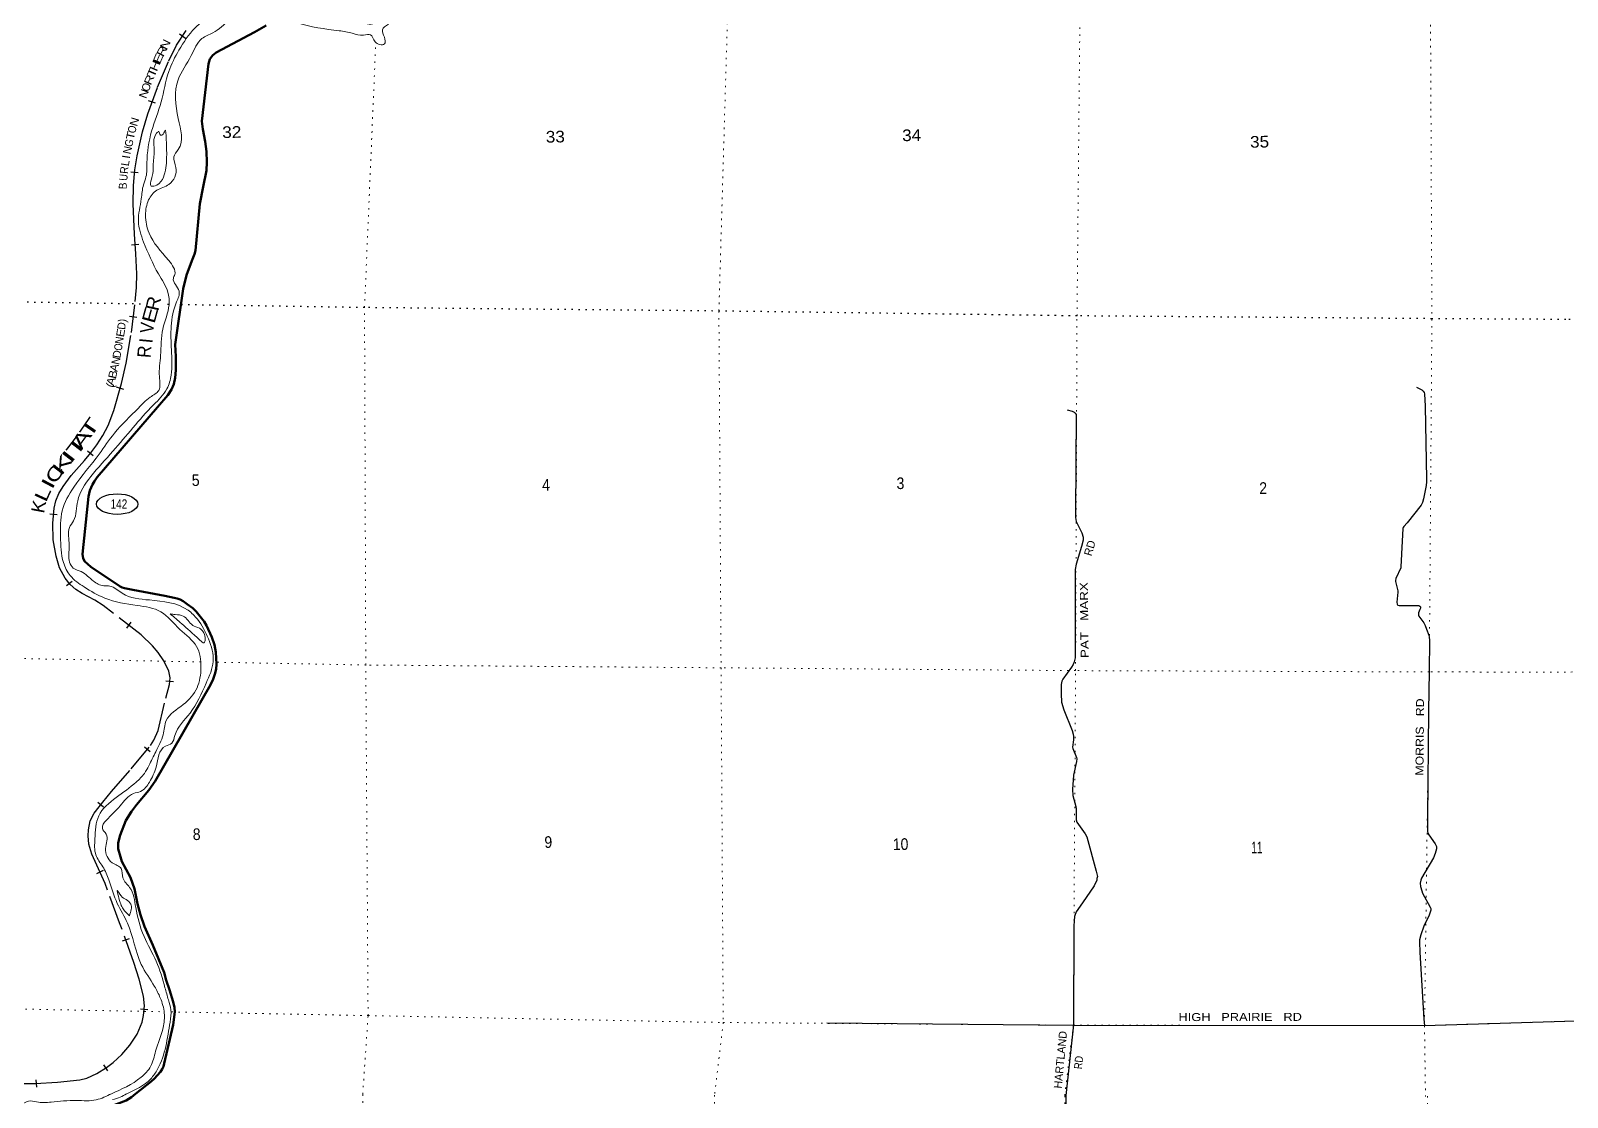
# Model space of a CAD drawing. Header units: feet. Extents: x -256679 to 5, y -731788 to -547785.
# Drawn here: x -54968 to -31923, y -640504 to -624510 of the extents above; entities that cross this region are included whole.
import ezdxf
from ezdxf.enums import TextEntityAlignment as Align

# ---------------------------------------------------------------- set-up
doc = ezdxf.new("R2010")
doc.units = ezdxf.units.FT
doc.header["$LTSCALE"] = 70
doc.linetypes.add('DOTTED', pattern=[1.5, 0.3, -1.2])
doc.linetypes.add('LONG_DASHED', pattern=[7.5, 6, -1.5])
for name, color, linetype, lineweight in [('17', 7, 'Continuous', 25), ('23', 7, 'Continuous', 70), ('29', 7, 'Continuous', 25), ('39', 7, 'Continuous', 13), ('6', 7, 'DOTTED', 25), ('63', 7, 'Continuous', 25), ('7', 7, 'DOTTED', 13)]:
    doc.layers.add(name, color=color, linetype=linetype, lineweight=lineweight)
doc.layers.add('30', color=7, linetype='Continuous')
doc.layers.add('41', color=7, linetype='Continuous')

msp = doc.modelspace()

# ---------------------------------------------------------------- linework, layer by layer
at = {"layer": '17'}
msp.add_ellipse((-53671.89, -631609.52), major_axis=(309.24, -1), ratio=0.500121, dxfattribs=at)
at = {"layer": '23'}
for points in [[(-51438.45, -624430.25), (-51614.49, -624531.45), (-52188.71, -624835.27), (-52242.66, -624879.68), (-52280.27, -624935.44), (-52302.28, -625004.39), (-52400.83, -625865.75), (-52388.27, -625988.1), (-52353.39, -626170.53), (-52332.95, -626323.12), (-52325.96, -626483.44), (-52332.95, -626608.56), (-52382.52, -626852.95), (-52431.56, -627106.04), (-52496.72, -627804.69), (-52510.69, -627862.29), (-52552.19, -627961.48), (-52633.57, -628174.08), (-52682.72, -628381.52), (-52801.44, -629214.88), (-52792.63, -629397.45), (-52791.76, -629600.12), (-52801.44, -629714.35), (-52823.38, -629810.96), (-52856.3, -629890.01), (-52910.46, -629973.95), (-53068.09, -630157.33), (-53969.98, -631203.24), (-54011.61, -631263.41), (-54040.14, -631313.91), (-54079.64, -631406.13), (-54103.08, -631494.86), (-54189.57, -632360.17), (-54183.88, -632423.83), (-54159.02, -632470.39), (-54064.41, -632552.2), (-53627.99, -632843.03), (-53595.8, -632858.58), (-53562.88, -632869.55), (-53439.27, -632894.28), (-52957.01, -632987.1)], [(-52957.01, -632987.1), (-52819.1, -633013.64), (-52774.02, -633026.55), (-52724.65, -633040.82), (-52682.96, -633062.78), (-52622.61, -633107.79), (-52537.03, -633169.27), (-52487.33, -633218.7), (-52368.36, -633368.62), (-52331.87, -633429.46), (-52253.03, -633604.84), (-52213.37, -633719.29), (-52193.92, -633827.29), (-52181.1, -634007.83), (-52187.04, -634083.77), (-52206.79, -634160.62), (-52230.93, -634235.28), (-52270, -634319.31)], [(-52270, -634319.31), (-53101.99, -635762.2), (-53195.66, -635897.1), (-53381.2, -636118.75), (-53457.57, -636217.96), (-53542.61, -636354.33), (-53627.89, -636573.48), (-53655.06, -636687.84), (-53655.09, -636776.29), (-53624.34, -636898.62), (-53600.11, -636968.66), (-53470.74, -637206.82), (-53413.68, -637377.28), (-53366.74, -637605.64), (-53323.72, -637765.92), (-53263, -637944.26), (-53135.45, -638224.57), (-52967.25, -638631.11), (-52935.32, -638747.4), (-52887.04, -638892.32), (-52832.99, -639071.92), (-52812.44, -639155.8), (-52808.26, -639224.31), (-52831.49, -639417.06), (-52965.34, -639999.66), (-52979.4, -640043.73), (-52996.76, -640082.38), (-53023.42, -640123.35), (-53070.82, -640177.56), (-53109.76, -640221.61), (-53162.25, -640269.04), (-53398.18, -640452.17)], [(-53398.17, -640452.17), (-53458.58, -640504.67), (-53537.97, -640553.33), (-53787.01, -640648.72), (-54262.97, -640763.86), (-54484.36, -640788.28), (-54713.77, -640790.85), (-55057.62, -640738.76)]]:
    msp.add_lwpolyline(points, dxfattribs=at)
at = {"layer": '29'}
msp.add_line((-31958.43, -639364.21), (-28750.82, -639313.33), dxfattribs=at)
for points in [[(-34184.15, -629855.07), (-34106.55, -629897.87), (-34085.97, -629913.32), (-34070.53, -629935.63), (-34063.26, -629953.17), (-34052.36, -630138.08), (-34033.19, -631235.63), (-34034.52, -631272.64), (-34041.38, -631327.56), (-34078.25, -631530.07), (-34095.79, -631585.63), (-34100.56, -631597.02), (-34114.28, -631622.76), (-34325.21, -631889.95), (-34376.71, -631945.43), (-34384.42, -631957.44), (-34389.06, -631972.59), (-34398.2, -632163.6), (-34419.16, -632548.69), (-34421.73, -632565), (-34492.48, -632723.75), (-34500.2, -632756.36), (-34499.75, -632771.05), (-34462.47, -632910.82), (-34462.46, -632928.84), (-34479.61, -633078.15), (-34475.33, -633110.75), (-34471.47, -633120.21), (-34465.99, -633124.74), (-34445.74, -633129.65), (-34396.43, -633131.35), (-34166.59, -633127.91), (-34148.57, -633131.36), (-34136.73, -633137.7), (-34125.85, -633149.38), (-34124.99, -633157.11), (-34124.56, -633169.11), (-34136.47, -633191.98), (-34153.72, -633241.2), (-34155.44, -633260.08), (-34153.46, -633272.94), (-34148.07, -633288.51), (-34073.32, -633390.78), (-34054.24, -633431.7), (-34036.23, -633484.9), (-34001.74, -633575.57), (-33993.57, -633606.47), (-33990.85, -633648.28), (-33993.56, -634120.87), (-34004.95, -634707.28), (-34018.11, -636316.59), (-34019.92, -636451.09), (-34022.01, -636514.69), (-34012.65, -636545.61), (-33998.12, -636571.06), (-33902.47, -636704.64), (-33887.07, -636741.28), (-33883.6, -636757.84), (-33886.17, -636780.15), (-33905.04, -636847.08), (-33930.44, -636912.31), (-34111.72, -637217.79), (-34121.58, -637246.66), (-34130.59, -637293.31), (-34125.44, -637344.8), (-34106.58, -637410.01), (-34094.56, -637445.58), (-33977.17, -637652.25), (-33968.51, -637674.31), (-33968.51, -637698.34), (-33994.66, -637774.93), (-34074.19, -637940.04), (-34122.01, -638067.34), (-34137.47, -638143.3), (-34140.03, -638177.18), (-34134.61, -638326.22), (-34072.61, -639332.06), (-34064.78, -639429.46)], [(-39423.63, -630196.45), (-39350.79, -630214.75), (-39319.9, -630230.19), (-39302.64, -630245.65), (-39290.82, -630266.55), (-39298.09, -631738.84), (-39298.09, -631807.91), (-39287.19, -631869.71), (-39202.44, -632039.85), (-39185.91, -632103.4), (-39181.86, -632118.79), (-39181.86, -632149.69), (-39211.33, -632246.22), (-39290.39, -632511.84), (-39306.27, -632588.6), (-39306.27, -632701.29), (-39302.64, -633915.48), (-39317.17, -633973.65), (-39336.23, -634015.27), (-39359.46, -634055.97), (-39487.1, -634235.32), (-39501.75, -634265.84), (-39512.04, -634313.89), (-39516.18, -634454.54), (-39508.61, -634581.63), (-39474.92, -634693.62), (-39349.03, -635002.78), (-39335.38, -635058.75), (-39330.24, -635096.51), (-39330.31, -635143.43), (-39343.1, -635254.41), (-39339.72, -635276.14), (-39284.9, -635410.65), (-39281.35, -635429.47), (-39282.2, -635467.23), (-39327.83, -635674.14), (-39343.95, -635889.43), (-39336.45, -635977.72), (-39291.51, -636144.42), (-39287.35, -636177.75), (-39290.78, -636342.51), (-39280.39, -636377.58), (-39155.1, -636556.07), (-39129.55, -636596.51), (-38987.9, -637114.36), (-38970.03, -637193.76), (-38976.89, -637224.65), (-38980.32, -637248.68), (-39021.01, -637331.58), (-39192.44, -637589.48), (-39290.17, -637724.5), (-39313.07, -637794.45), (-39323.32, -637933.68), (-39329.89, -639418.4), (-39445.27, -640480.05)], [(-43026.02, -639389.58), (-39330.8, -639424.76), (-34063.52, -639430.21), (-31958.43, -639364.21)], [(-39445.27, -640480.05), (-39437.32, -641476.62), (-39403.07, -645926.99), (-39408.29, -646045.36), (-39445.4, -646149.31), (-39519.32, -646327.11), (-39548.69, -646457.24), (-39544.36, -646619.88), (-39492, -646785.07), (-39357.96, -646991.33), (-39217.74, -647179.59), (-39108.72, -647287.22), (-38905.92, -647426.02), (-38796.76, -647519.59), (-38761.53, -647598.27), (-38718.24, -647664.9)]]:
    msp.add_lwpolyline(points, dxfattribs=at)
at = {"layer": '39'}
for points in [[(-31926.27, -615385.97), (-32578.64, -615091.87), (-33347.66, -614698.37), (-33771.95, -614645.31), (-34090.16, -614773.53), (-34620.52, -614999.02), (-35059.73, -615337.41), (-35065.82, -615439.71), (-35254.38, -615505.9), (-35416.83, -615495.87), (-35619.34, -615415.64), (-35998.08, -614944.28), (-36120.27, -614711.6), (-36202.41, -614589.25), (-36611.59, -614419.83), (-37201, -614316.46), (-37464.58, -614415.41), (-37802.69, -614897.34), (-37849.1, -615069.77), (-37837.39, -615267.23), (-37695.08, -615385.58), (-37647.02, -615499.91), (-37699.32, -615742.61), (-37769.72, -616045.5), (-37878.2, -616322.3), (-38103.01, -616609.14), (-38389.94, -616809.72), (-38644.75, -616972.2), (-38815.29, -617068.48), (-39304.74, -617218.92), (-39563.56, -617363.34), (-39838.4, -617481.69), (-40129.27, -617579.98), (-40343.88, -617610.07), (-40931.5, -617590.02), (-41262.38, -617537.87), (-41464.87, -617421.53), (-41697.45, -617323.25), (-41986.3, -617401.48), (-42582.1, -617622.13), (-42923.2, -617852.8), (-43254.2, -617981.18), (-43478.9, -618099.52), (-43967.12, -618671.81), (-44070.55, -618883.05), (-44125.43, -619224.8), (-44119.63, -619557.77), (-44045.65, -619894.75), (-44083.87, -620069.26), (-44272.52, -620253.79), (-44714.04, -620709.12), (-44997.08, -621094.25), (-45280.12, -621485.39), (-45551.03, -621728.09), (-45859.96, -621842.43), (-46226.99, -621860.48), (-46437.51, -621768.22), (-46543.74, -621665.92), (-46748.23, -621545.57), (-47079.13, -621519.5), (-47211.52, -621545.58), (-47460.23, -621579.68), (-47755.16, -621756.2), (-48066.22, -622051.06), (-48495.78, -622610.69), (-48667.43, -622976.32), (-48891.56, -623655.73), (-48975.89, -623802.16), (-49089.74, -623916.11), (-49214.71, -624019.57), (-49473.26, -624174.77), (-49722.31, -624337.72), (-49836.68, -624407.93), (-50073.3, -624355.78), (-51034.1, -624080.03), (-51202.05, -623976.13), (-51358.55, -623878.4), (-51599.24, -623908.49), (-52004.46, -624062.94), (-52257.29, -624259.52), (-52506.12, -624472.14), (-52745, -624801.1), (-52897.63, -625122.03), (-53012.25, -625577.36), (-53154.93, -626014.63), (-53225.44, -626492.02), (-53239.62, -626702.63), (-53277.8, -626820.98), (-53310.03, -627031.59), (-53354.37, -627364.56), (-53276.36, -627679.47)], [(-49602.03, -624409.93), (-49692.33, -624498.19), (-49664.33, -624604.5), (-49664.39, -624708.8), (-49804.76, -624676.71), (-49870.88, -624570.4), (-49975.17, -624578.42), (-50145.62, -624548.34), (-50344.15, -624510.23), (-50987.85, -624381.86), (-51130.18, -624279.57), (-51152.16, -624163.23), (-51264.41, -624070.96), (-51468.96, -624032.85), (-51633.44, -624074.98), (-51615.43, -624139.16), (-51679.65, -624193.32), (-51765.87, -624163.23), (-51990.6, -624327.71), (-52237.42, -624542.34), (-52399.93, -624628.59), (-52560.54, -624883.34), (-52759.33, -625246.39), (-52755.7, -625828.08), (-52756.01, -626293.44), (-52822.26, -626401.75), (-52790.28, -626562.22), (-52894.74, -626814.96), (-53079.31, -626903.21), (-53199.74, -627047.64), (-53246.01, -627274.29), (-53194.05, -627545.08), (-52899.5, -627956.27), (-52809.39, -628168.89), (-52829.48, -628223.05), (-52743.37, -628413.6), (-52779.88, -628576.66), (-52861.64, -628939.22), (-52858.26, -629296.17), (-52863.85, -629673.19), (-52925.72, -629881), (-53124.61, -630119.76), (-53735.69, -630814.59), (-54066.01, -631194.18), (-54263.65, -631560.77), (-54326.01, -631857.63), (-54388.26, -631961.94), (-54390.43, -632220.69), (-54398.55, -632367.11), (-54330.49, -632567.7), (-54212.2, -632621.85), (-54027.78, -632764.27), (-53873.4, -632832.46), (-53781.15, -632838.48), (-53594.7, -632946.79), (-53187.64, -633047.08), (-52607.51, -633201.53), (-52468.29, -633336.39), (-52303.57, -633630.77), (-52231.59, -633967.75), (-52337.91, -634293.64), (-52578.78, -634742.42), (-52806.4, -635078.45), (-52852.81, -635193.41), (-52948.41, -635237.45), (-53089.01, -635552.36), (-53187.43, -635777.02), (-53319.89, -635917.43), (-53426.2, -635949.52), (-53626.88, -636134.06), (-53835.6, -636352.7), (-53893.84, -636469.04), (-53837.74, -636557.29), (-53845.91, -636771.92), (-53745.77, -636986.54), (-53611.45, -637074.8), (-53585.47, -637215.2), (-53485.29, -637357.62), (-53393.23, -637656.49), (-53269.17, -638091.75), (-53086.91, -638462.83), (-52954.8, -638861.99), (-52902.78, -639044.52), (-52866.06, -639192.66), (-52879.32, -639376.15), (-53067.16, -640083.59), (-53168.29, -640227.96), (-53538.03, -640455.1)], [(-53133.21, -626505.16), (-53117.01, -626285.42), (-53080.75, -626048.73), (-53048.64, -626022.65), (-53022.61, -626074.8), (-52984.49, -626060.76), (-52954.37, -626000.59), (-52936.41, -626143), (-52930.59, -626431.84), (-52976.89, -626706.64), (-53079.26, -626824.99), (-53159.49, -626839.03), (-53159.42, -626734.72), (-53135.3, -626650.48), (-53133.19, -626504.05)], [(-53276.36, -627679.47), (-53052.05, -628156.86), (-52911.84, -628431.66), (-52893.92, -628620.2), (-52986.41, -628983.26), (-53020.77, -629380.42), (-53039.03, -629697.34), (-53049.19, -629903.94), (-53177.61, -630006.24), (-53354.21, -630168.71), (-53713.46, -630545.81), (-53942.3, -630858.72), (-54323.68, -631356.17), (-54496.39, -631709.2), (-54520.71, -632094.32), (-54476.84, -632485.46), (-54374.69, -632682.03), (-54168.23, -632850.52), (-53855.47, -633019.01), (-53374.21, -633129.32), (-53017.28, -633223.59), (-52732.66, -633488.36), (-52480.13, -633745.1), (-52416.16, -634056.01), (-52474.52, -634364.91), (-52681.26, -634615.64), (-52936.13, -634856.34), (-52982.39, -635066.95), (-53092.87, -635321.69), (-53197.29, -635532.31), (-53263.55, -635646.64), (-53387.98, -635779.03), (-53686.97, -636009.7), (-53947.87, -636284.5), (-54006.26, -636627.5), (-53990.37, -636870.2), (-53888.2, -637046.72), (-53796.08, -637243.29), (-53669.96, -637598.32), (-53517.73, -637893.18), (-53309.56, -638512.98), (-53111.23, -638841.93), (-53025.1, -639014.43), (-52965.08, -639241.09), (-52981.27, -639457.72), (-53095.82, -639814.76), (-53170.18, -640041.42), (-53312.68, -640203.89), (-53768.41, -640455.42)], [(-52878.92, -633253.68), (-52704.53, -633402.11), (-52431.94, -633648.82), (-52369.79, -633688.94), (-52353.69, -633608.71), (-52439.56, -633471.24), (-52539.01, -633427.03), (-52680.39, -633287.78), (-52800.71, -633265.71), (-52875.95, -633256.2)], [(-53487.57, -637780.85), (-53469.41, -637606.34), (-53537.55, -637540.15), (-53613.73, -637483.99), (-53667.83, -637401.75), (-53626.26, -637581.02), (-53593.11, -637662.82), (-53487.57, -637780.85)], [(-53757.96, -640451.22), (-53984.37, -640542.23), (-54280.82, -640552.9), (-54477.11, -640558.7), (-54661.5, -640576.67), (-54881.73, -640574.16), (-55001.73, -640560.75), (-55122.41, -640613.57), (-55264.27, -640583.86), (-55414.21, -640562.08), (-55439.7, -640509.6), (-55689.73, -640484.67), (-55873.92, -640482.58), (-56072.54, -640520.46), (-56307.4, -640578), (-56544.8, -640687.7), (-56776.53, -640829.58), (-56929.68, -640924.19), (-57069.68, -641103.24), (-57121.82, -641305.38), (-57076, -641522.68), (-56944.2, -641750.99), (-56797.02, -642041.71), (-56757.21, -642223.04), (-56670.96, -642438.56), (-56584.98, -642644.28), (-56518.45, -642866.76), (-56472.02, -643036.81), (-56508.5, -643152.94), (-56598.04, -643302.26), (-56667.67, -643355.35), (-56819.09, -643406.36), (-57100.6, -643521.58), (-57425.82, -643604.19), (-57708.98, -643685.26), (-58009.93, -643744.06), (-58170.11, -643744.24), (-58399.34, -643837.98), (-58639.61, -644031.95), (-58790.92, -644142.63), (-58934.76, -644305.59), (-59082.96, -644502.61), (-59132.79, -644674.67), (-59098.82, -644875.77), (-59094.11, -645002.28), (-59135.56, -645138.3), (-59156.41, -645218.35), (-59243.84, -645153.12), (-59240.72, -645239.47), (-59144.77, -645449.31), (-59024.24, -645799.94), (-58943.91, -645971.47), (-58909.61, -646140.46), (-58831.87, -646368.16), (-58792.18, -646597.44), (-58749.71, -646750.47), (-58731.94, -646969.46), (-58692.54, -647226.83), (-58666.37, -647407.78), (-58609.29, -647588.5), (-58665.66, -647790.91), (-58788.36, -647926.95), (-58929.3, -647980.04), (-59012.2, -647993.31), (-59355.54, -648028.19), (-59534.08, -648060.28), (-59744.54, -648081.97), (-60071.54, -648142.47), (-60412.35, -648182.75), (-60669.17, -648234.02), (-61017.2, -648197.94), (-61363.49, -648187.98), (-61673.5, -648154.34), (-61974.08, -648177.01), (-62257.4, -648274.15), (-62472.94, -648400.16), (-62704.46, -648521.97), (-62899.39, -648784.7), (-63038.79, -649100.25), (-63131.7, -649372.17), (-63151.17, -649707.16), (-63153.88, -649970.07), (-63098.69, -650249.7), (-63177.15, -650479.64), (-63389.59, -650694), (-63691.25, -650821.03), (-63889.97, -650868.95), (-63948.63, -650878.67)], [(-53741.16, -640538.24), (-53625.1, -640501.74), (-53532.25, -640451.96)]]:
    msp.add_spline(points, degree=3, dxfattribs=at)
at = {"layer": '6'}
msp.add_line((-52899.2, -628616.07), (-52914.61, -628615.83), dxfattribs=at)
for points in [[(-53320.4, -628609.44), (-55310.6, -628578.11), (-60894.04, -628507.96), (-63887, -628465.55)], [(-31943.96, -628840.35), (-33955.52, -628828.63), (-39276.25, -628786.56), (-44631.06, -628714.4), (-49961.81, -628662.3), (-52784.29, -628617.87)], [(0, -628833.4), (-2293.91, -628826.32), (-7655.04, -628905.74), (-12954.45, -628894.62), (-18211.76, -628883.3), (-23457.12, -628853.88), (-28730.72, -628788.49), (-31943.96, -628840.35)]]:
    msp.add_lwpolyline(points, dxfattribs=at)
at = {"layer": '63'}
for p, q in [((-52647.17, -624624.77), (-52739.16, -624563.35)), ((-53096.11, -625598.97), (-53200.06, -625561.18)), ((-53354.61, -626639.36), (-53464.77, -626629.46)), ((-53345.68, -627718.17), (-53456.1, -627724.64)), ((-53375.52, -628811.53), (-53485.32, -628798.17)), ((-53573.48, -629888.6), (-53679.53, -629857.15)), ((-54032.65, -630886.89), (-54117.22, -630815.59)), ((-54569.41, -631770.35), (-54679.62, -631760.9)), ((-54345.55, -632767.44), (-54431.64, -632836.9)), ((-53466.47, -633381.54), (-53534.13, -633469.04)), ((-52829.51, -634272.86), (-52939.59, -634262.1)), ((-53176.41, -635322.01), (-53261.71, -635251.59)), ((-53875.46, -636153.38), (-53962.82, -636085.55)), ((-53880.19, -637105.69), (-53981.05, -637151.12)), ((-53492.22, -638125.89), (-53596.39, -638163.08)), ((-53211.11, -639192.58), (-53321.11, -639181.02)), ((-53811.5, -640109.63), (-53870.96, -640016.36)), ((-54877.84, -640351.84), (-54885.3, -640241.48))]:
    msp.add_line(p, q, dxfattribs=at)
at = {"layer": '63', "linetype": 'LONG_DASHED'}
msp.add_lwpolyline([(-55134.94, -640298.78), (-54901.5, -640298.71), (-54567.3, -640276.13), (-54233.71, -640242.78), (-54126.43, -640218.2), (-53974.83, -640148.99), (-53829.44, -640056.31), (-53730.94, -639983.09), (-53599.48, -639862.43), (-53480.11, -639723.57), (-53372.16, -639557.42), (-53298.92, -639376.53), (-53275.12, -639279.29), (-53259.53, -639131.02), (-53275.58, -638985.7), (-53342.61, -638734.14), (-53422.11, -638484.59), (-53634.66, -637889.35), (-53853.18, -637298.63), (-53952.04, -637079.13), (-54052.31, -636860.83), (-54095.06, -636708.18), (-54107.68, -636585.58), (-54104.23, -636493.2), (-54075.36, -636360.66), (-54014.38, -636243.28), (-53886.72, -636078.87), (-53755.33, -635919.49), (-53460.26, -635580.06), (-53171.23, -635229.97), (-53120.35, -635151), (-53055.74, -635001.68), (-52942.63, -634518.45), (-52888.37, -634313.73), (-52878.4, -634211.78), (-52896.99, -634113.93), (-52972.97, -633958.79), (-53057.33, -633834.62), (-53142.55, -633733.58), (-53311.83, -633570.14), (-53884.01, -633127.71), (-54005.87, -633048.63), (-54197.92, -632948.35), (-54290.51, -632890.23), (-54375.86, -632816.84), (-54452.77, -632721.5), (-54534.88, -632563.5), (-54588.3, -632392.06), (-54629.38, -632142.75), (-54634.78, -631893.65), (-54615.63, -631670.28), (-54589.6, -631559.61), (-54544.52, -631451.19), (-54482.54, -631346.3), (-54360.06, -631181.48), (-54162.17, -630955.8), (-54066.19, -630841.96), (-53977.83, -630720.79), (-53886.26, -630580.83), (-53808.65, -630431.31), (-53723.98, -630204), (-53604.7, -629801.83), (-53535.74, -629497.2), (-53457.78, -629035.66), (-53401.08, -628569.43), (-53380.32, -628362.2), (-53375.55, -628155.05), (-53392.16, -627858.46), (-53409.54, -627561.69), (-53420.98, -627335.11), (-53430.01, -627108.39), (-53426.86, -626833.28), (-53405.36, -626594.16), (-53373.5, -626386.15), (-53291.71, -626025.05), (-53211.43, -625756.42), (-53066.31, -625357.15), (-52898.53, -624961.97), (-52779.76, -624725.05), (-52635.26, -624508.61)], dxfattribs=at)
at = {"layer": '7'}
for points in [[(-33903.55, -614782.29), (-33970.57, -618163.62), (-33978.07, -623479.07), (-33953.52, -628834.65), (-33993.1, -634126.03), (-34064.78, -639429.46), (-34049.43, -640494.55)], [(-39460.93, -640480.02), (-39331.38, -639423.49), (-39297.8, -634106.03), (-39276.25, -628786.56), (-39224.62, -623471.1), (-39096.79, -618163.67), (-39108.78, -617426.42)], [(-44483.04, -620682.74), (-44493.22, -623445.08), (-44647.1, -628714.4), (-44614.52, -634063.96), (-44581.92, -639383.42), (-44710.89, -640470.5)], [(-49988.76, -640459.76), (-49908.63, -639279.17), (-49943.28, -634021.88), (-49961.81, -628662.3), (-49793.43, -624687.94)], [(-52417.42, -633975.56), (-55298.07, -633921.64), (-60869.45, -633809.37), (-63901.76, -633832.1)], [(-31951.23, -634128.15), (-33993.1, -634126.03), (-39297.8, -634106.03), (-44614.52, -634063.96), (-49943.28, -634021.88), (-52227.52, -633979.12)], [(5.11, -634140.02), (-2308.41, -634207.08), (-7759.95, -634248.82), (-13005.33, -634215.39), (-18274.7, -634196.11), (-23477.93, -634172.5), (-28697.51, -634082.79), (-31951.23, -634128.15)], [(-63916.02, -639013.34), (-60856.87, -639086.72), (-55257.4, -639178.93), (-52972.15, -639221.76)], [(-52859.48, -639223.87), (-49908.63, -639279.17), (-44581.92, -639383.42), (-39331.38, -639423.49), (-34064.78, -639429.46), (-31958.43, -639364.21)], [(-31958.43, -639364.21), (-28750.82, -639313.33), (-23482.82, -639464.98), (-18255.54, -639488.47), (-12974.07, -639521.74), (-7668.63, -639534.83), (-2337.54, -639461.57), (-2.78, -639440.29)], [(-49988.76, -640459.76), (-49991.28, -644574.01), (-50023.64, -649845.61), (-50045.16, -654216.14)], [(-44710.89, -640470.5), (-44712.24, -644672.25), (-44749.25, -650006.03), (-44760.21, -655161.39), (-44880.52, -660426.94), (-44944.51, -665861.74), (-45009.18, -671168.07), (-45076.31, -676518.53), (-45112.95, -681825.17), (-45166.75, -686105.13)], [(-39460.93, -640480.02), (-39432.52, -644704.26), (-39456.82, -649978.94), (-39540.82, -655218.81), (-39621.26, -660500.87), (-39645.06, -665922.08), (-39717.47, -671202.22), (-39716.92, -676591.59), (-39759.69, -681910.21), (-39840.23, -686121.17)], [(-34019.08, -640488.62), (-34090.65, -644728.96), (-34175.03, -650004.95), (-34231.44, -655287.29), (-34309.9, -660571.38), (-34293.54, -665981), (-34293.8, -668818.52)]]:
    msp.add_lwpolyline(points, dxfattribs=at)

# ---------------------------------------------------------------- texts
at = {"layer": '17', "width": 0.8}
msp.add_text('142', height=140, dxfattribs=at).set_placement((-53645.84, -631677.83), align=Align.CENTER)
at = {"layer": '30'}
for s, rotation, p in [('RD', 73.425, (-39060.3, -632396.35)), ('HARTLAND', 84.628, (-39505.79, -640377.17))]:
    msp.add_text(s, height=120, rotation=rotation, dxfattribs=at).set_placement(p)
for s, rotation, width, p in [('PAT   MARX', 90.711, 1.25, (-39100.75, -633916.19)), ('MORRIS   RD', 89.565, 1.15, (-34080.23, -635681.97)), ('HIGH   PRAIRIE   RD', 0.131, 1.2, (-37754.59, -639362.08)), ('RD', 84.628, 0.85, (-39202.31, -640086.07))]:
    msp.add_text(s, height=120, rotation=rotation, dxfattribs=dict(at, width=width)).set_placement(p)
at = {"layer": '41'}
for s, rotation, width, p in [('E', 74.876, 1.3, (-53083.23, -628800.23)), ('R', 77.449, 1.1, (-53032.27, -628621.16)), ('V', 84.484, 0.9, (-53124.77, -628973.55)), ('R', 85.627, 0.95, (-53165.76, -629330.75)), ('T', 55.468, 1.85, (-54000.61, -630522.51)), ('T', 52.522, 1.95, (-54198.92, -630799.59)), ('A', 54.174, 1.6, (-54124.21, -630690.2)), ('K', 52.526, 1.7, (-54419, -631076.37)), ('I', 52.522, 2, (-54323.47, -630955.52)), ('C', 56.526, 1.4, (-54526.51, -631209.66)), ('L', 65.408, 1.4, (-54697.56, -631497.41)), ('I', 62.183, 1.65, (-54619.7, -631347.27)), ('K', 79.338, 1.05, (-54751.81, -631664.6))]:
    msp.add_text(s, height=200, rotation=rotation, dxfattribs=dict(at, width=width)).set_placement(p, align=Align.CENTER)
msp.add_text('I', height=200, rotation=84.484, dxfattribs=at).set_placement((-53141.21, -629167.3), align=Align.CENTER)
at = {"layer": '63'}
for s, rotation, width, p in [('R', 63.375, 1.35, (-52946.56, -624843.98)), ('N', 63.375, 1.3, (-52896.82, -624742.4)), ('H', 66.996, 1.35, (-53048.44, -625059.17)), ('E', 66.996, 1.45, (-53001.91, -624949.59)), ('R', 66.996, 1.3, (-53137.24, -625268.34)), ('T', 66.996, 1.5, (-53093.11, -625159.72)), ('N', 70.026, 1.15, (-53215.55, -625475.03)), ('N', 73.361, 1.1, (-53356.41, -625892.29)), ('T', 77.238, 1.25, (-53412.11, -626096.92)), ('O', 77.238, 0.9, (-53388.93, -626001.63)), ('G', 77.238, 0.9, (-53435.27, -626206.22)), ('R', 84.862, 0.95, (-53506.74, -626605.14)), ('I', 81.292, 1.1, (-53478.41, -626410.58)), ('B', 89.344, 0.95, (-53526.92, -626837.88)), ('U', 84.862, 0.85, (-53516.65, -626715.25)), ('D', 83.066, 0.95, (-53547.43, -628944.5)), (')', 83.066, 0.95, (-53537.57, -628863.38)), ('N', 80.413, 0.95, (-53580.88, -629164.06)), ('E', 80.413, 1.15, (-53561.85, -629051.31)), ('O', 80.413, 0.85, (-53595.7, -629263.27)), ('A', 77.245, 1.05, (-53657.23, -629575.31)), ('A', 73.48, 1.15, (-53706.67, -629784.35)), ('B', 77.245, 1.2, (-53678.78, -629676.16))]:
    msp.add_text(s, height=120, rotation=rotation, dxfattribs=dict(at, width=width)).set_placement(p, align=Align.CENTER)
for s, rotation, p in [('O', 70.026, (-53179.72, -625376.45)), ('N', 77.238, (-53458.45, -626313.18)), ('L', 81.292, (-53491.43, -626502.59)), ('D', 80.413, (-53615.67, -629369.96)), ('N', 77.245, (-53632.16, -629470.2)), ('(', 73.48, (-53721.57, -629844.18))]:
    msp.add_text(s, height=120, rotation=rotation, dxfattribs=at).set_placement(p, align=Align.CENTER)
at = {"layer": '7'}
for s, width, p in [('32', 1.1, (-52094.72, -626119.69)), ('33', 1.1, (-47242.29, -626188.82)), ('34', 1.1, (-41897.73, -626167.07)), ('35', 1.1, (-36679.79, -626265.13)), ('5', 0.9, (-52551.14, -631338.13)), ('4', 0.9, (-47297.48, -631409.11)), ('3', 0.9, (-41981.51, -631384.86)), ('2', 0.9, (-36540.99, -631457.03)), ('8', 0.9, (-52536.76, -636647.91)), ('9', 0.9, (-47262.7, -636765.54)), ('10', 0.9, (-42037.84, -636798.45)), ('11', 0.65, (-36661.06, -636847.29))]:
    msp.add_text(s, height=175, rotation=1, dxfattribs=dict(at, width=width)).set_placement(p)

doc.saveas('drawing.dxf')
